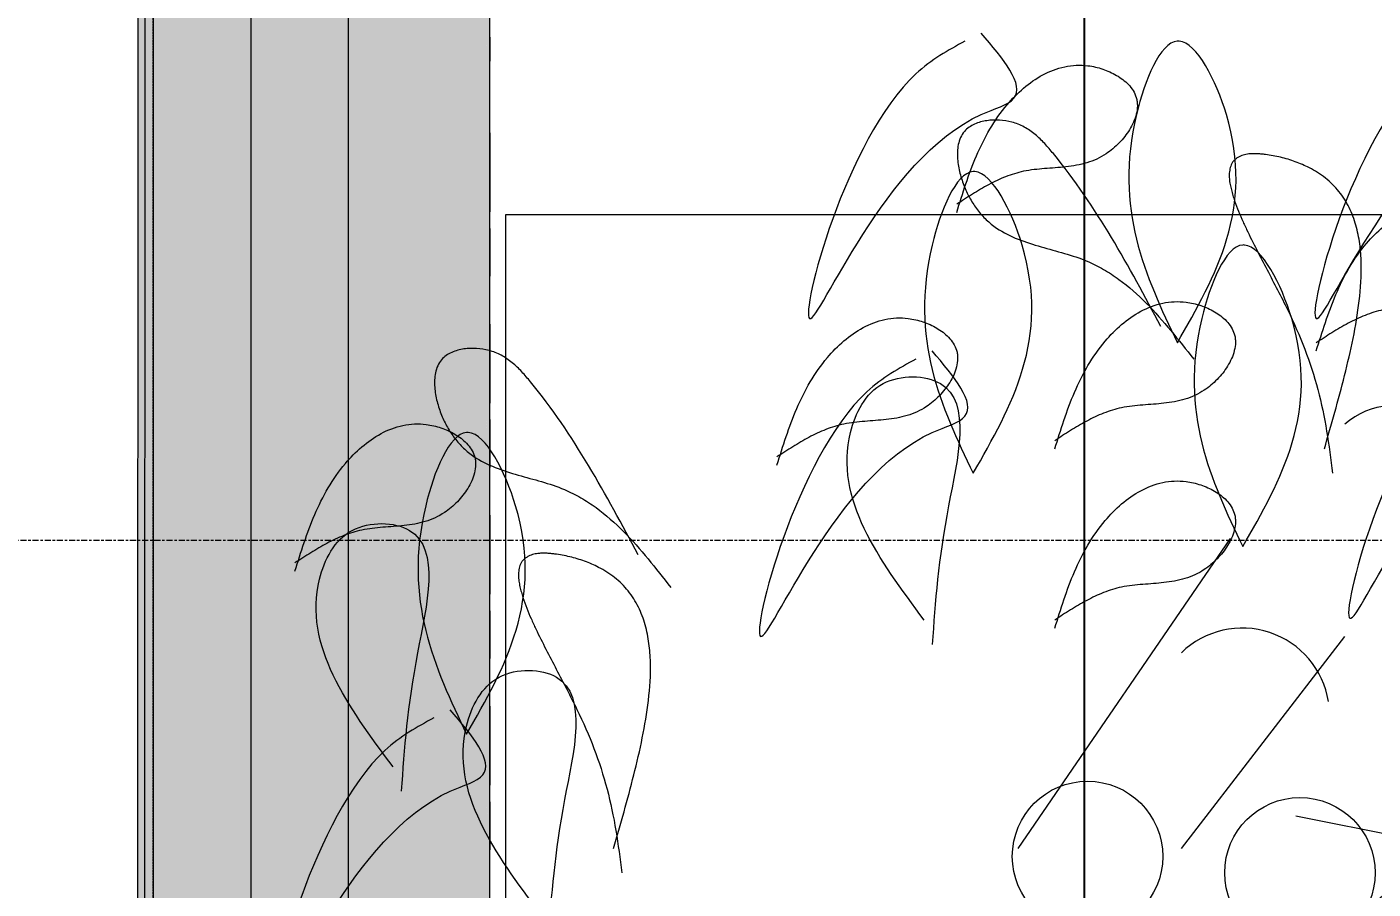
# Model space of a CAD drawing. Header units: millimetres. Extents: x 139864 to 546726, y 40253 to 3921401762.
# Drawn here: x 267571 to 268953, y 81589 to 82474 of the extents above; entities that cross this region are included whole.
import ezdxf

# ---------------------------------------------------------------- set-up
doc = ezdxf.new("R2010")
doc.units = ezdxf.units.MM
doc.linetypes.add('Centre', pattern=[12.5, 2.5, -1.875, 6.25, -1.875])
doc.linetypes.add('Démoli', pattern=[2.812, 1.875, -0.937])
for name, color, linetype, lineweight in [('AS-20_AXES-ET-FILES', 12, 'Centre', 9), ('AS-24_TRES-FIN', 9, 'Continuous', 9), ('AS-29_DEMOLITION', 5, 'Démoli', 13), ('AS-30_COTE-1', 1, 'Continuous', 5), ('AS-41_SANITAIRES', 9, 'Continuous', 9), ('AS-42_VEGETATION', 9, 'Continuous', 9)]:
    doc.layers.add(name, color=color, linetype=linetype, lineweight=lineweight)
doc.styles.add('Trebuchet MS_2', font='trebuc.ttf', dxfattribs={"height": 165})
doc.dimstyles.new('Cotes_linéaires', dxfattribs={"dimscale": 304.8, "dimtxt": 170.1069, "dimasz": 0.615157, "dimexe": 0.492126, "dimexo": 0.0625, "dimgap": 0.049213, "dimtad": 1, "dimdec": 0, "dimlfac": 0.1, "dimzin": 0, "dimdsep": 46, "dimtxsty": 'Trebuchet MS_2', "dimblk1": 'OBLIQUE', "dimblk2": 'OBLIQUE', "dimsah": 1, "dimcen": 0.09, "dimdle": 0.246063, "dimazin": 0, "dimtfac": 1, "dimtdec": 4, "dimtix": 1, "dimtmove": 0, "dimatfit": 3, "dimfxl": 0, "dimtvp": 1, "dimtolj": 1, "dimtzin": 0, "dimarcsym": 0})

# ---------------------------------------------------------------- blocks, each defined once
blk = doc.blocks.new('Bamboo_powder_1_ - Bamboo_powder_1_-579570-12_ Niveau 12 -  BAT BUREAUX')
at = {"layer": 'AS-42_VEGETATION', "color": 8}
for p, q in [((-194.8, 197), (23.2, 515.1)), ((-27.1, 197), (140.6, 414.6)), ((90.3, 230.5), (425.7, 163.6))]:
    blk.add_line(p, q, dxfattribs=at)
for centre in [(-123.5, 188.7), (94.5, 171.9)]:
    blk.add_circle(centre, 77.2, dxfattribs=at)
for centre, radius, start, end in [((189.9, 577.3), 73.9, 337.1115, 131.9159), ((35.3, 333.5), 89.6, 9.075, 134.1203)]:
    blk.add_arc(centre, radius, start, end, dxfattribs=at)
for points, knots in [([(-249.3, 1025.6), (-266.5, 1016.2), (-361.5, 964.6), (-465.5, 566.6), (-322.7, 929.1), (-176.3, 967.5), (-210.1, 1007.4), (-232.6, 1033.9)], [0, 0, 0, 0, 68.487845, 378.701334, 688.629593, 731.112627, 815.982069, 815.982069, 815.982069, 815.982069]), ([(-29.5, 1025.6), (-30.1, 1025.6), (-48.5, 1025.7), (-108.4, 878), (-63.9, 784.5), (-31.3, 715.9)], [370.894655, 370.894655, 370.894655, 370.894655, 374.291113, 471.989835, 741.78931, 741.78931, 741.78931, 741.78931]), ([(-31.3, 715.9), (8.3, 785), (62.5, 879.2), (-11.3, 1024.2), (-29.5, 1025.6)], [0, 0, 0, 0, 271.634227, 370.894655, 370.894655, 370.894655, 370.894655]), ([(270.5, 1025.6), (253.4, 1016.2), (158.4, 964.6), (54.4, 566.6), (197.2, 929.1), (343.5, 967.5), (309.8, 1007.4), (287.3, 1033.9)], [0, 0, 0, 0, 68.487845, 378.701334, 688.629593, 731.112627, 815.982069, 815.982069, 815.982069, 815.982069]), ([(-257.7, 849.8), (-254.7, 859.6), (-248.6, 879.2), (-238, 908), (-224.4, 935.6), (-208, 959.1), (-189.6, 977.9), (-169.9, 991.9), (-151, 999.2), (-135, 1001.2), (-121.8, 1000.7), (-107.8, 997.4), (-93.5, 991), (-83, 983.3), (-76.5, 975), (-73.6, 969), (-72.5, 963.6), (-72.1, 957.8), (-73.6, 947.6), (-79.8, 934.4), (-88.8, 923), (-97.3, 915.1), (-104.8, 909.4), (-113.8, 904.4), (-127.5, 899.2), (-145.6, 896.2), (-167.5, 894.9), (-185.2, 893.2), (-198.5, 889.7), (-210.6, 885.5), (-225.1, 878.5), (-241.6, 868.7), (-252.3, 861.7), (-257.7, 858.2)], [0, 0, 0, 0, 0.114208, 0.228417, 0.342625, 0.456833, 0.546121, 0.635408, 0.724695, 0.769339, 0.813983, 0.87156, 0.929136, 0.986713, 1.015502, 1.04429, 1.06037, 1.076449, 1.108609, 1.172927, 1.237245, 1.269405, 1.301564, 1.342298, 1.383031, 1.464499, 1.545966, 1.627434, 1.663149, 1.698864, 1.770294, 1.841724, 1.913154, 1.913154, 1.913154, 1.913154]), ([(-48.1, 732.7), (-64.5, 763.4), (-97.5, 825), (-138.9, 887), (-167.3, 920.6), (-177, 930.1), (-188.2, 937.9), (-200.8, 942.9), (-211.7, 944.6), (-220.4, 944.7), (-226.8, 944.1), (-233.2, 942.8), (-239.4, 940.6), (-245.2, 937.4), (-250.3, 932.9), (-254.1, 926.8), (-256.4, 919.5), (-257.2, 912.1), (-256.9, 902.2), (-254.7, 890), (-250.2, 876.2), (-244.1, 863.6), (-236.7, 852.2), (-227.6, 842), (-214, 831.1), (-195, 821.7), (-171.2, 814.4), (-147.2, 808), (-125.4, 801), (-106.8, 791.7), (-85.8, 777.9), (-62.4, 757), (-37.7, 728.7), (-22.3, 709), (-14.5, 699.2)], [0, 0, 0, 0, 0.389406, 0.778812, 0.829321, 0.879831, 0.93034, 0.98085, 1.028865, 1.052873, 1.076881, 1.100889, 1.124897, 1.148904, 1.172912, 1.200489, 1.228066, 1.255643, 1.28322, 1.338374, 1.393528, 1.444017, 1.494505, 1.544994, 1.595482, 1.68786, 1.780238, 1.872615, 1.964993, 2.034763, 2.104532, 2.244072, 2.383611, 2.52315, 2.52315, 2.52315, 2.52315]), ([(119.6, 607.1), (126.8, 632.1), (137.6, 669.7), (149.5, 720.4), (156, 758.9), (158.2, 791.5), (156.3, 817.5), (152.5, 836.7), (145.6, 855.1), (135.1, 871.7), (121.1, 885.6), (107.8, 894), (97.1, 899), (89.8, 901.9), (82.3, 904.4), (74.7, 906.5), (67, 908.1), (60.5, 909.1), (55.3, 909.7), (51.3, 910), (47.4, 910.1), (42.8, 910), (37.7, 909.2), (33, 907.5), (29.5, 905.4), (27.3, 903.6), (25.4, 901.4), (24, 898.8), (23, 896.1), (22.4, 893.1), (22, 890.2), (21.9, 886.2), (22.3, 881.4), (23.4, 875.7), (24.9, 870.1), (27.1, 862.7), (30.4, 853.6), (34.9, 842.9), (41.4, 828.8), (50.1, 811.5), (60.8, 790.9), (71.6, 770.3), (85.2, 743.6), (100.2, 709.8), (113.6, 668.2), (122.5, 625.4), (126.2, 596.5), (128, 582)], [0, 0, 0, 0, 0.290418, 0.435628, 0.580837, 0.726046, 0.798651, 0.871255, 0.94386, 1.016464, 1.089069, 1.161674, 1.190957, 1.22024, 1.249524, 1.278807, 1.308091, 1.337374, 1.352016, 1.366658, 1.3813, 1.395941, 1.417523, 1.439104, 1.449895, 1.460686, 1.471477, 1.482267, 1.493058, 1.503849, 1.51464, 1.52543, 1.547012, 1.568593, 1.590175, 1.611756, 1.654919, 1.698082, 1.741245, 1.827571, 1.913898, 2.000224, 2.08655, 2.248995, 2.411441, 2.573886, 2.736332, 2.736332, 2.736332, 2.736332]), ([(-239.1, 891.7), (-239.7, 891.7), (-258.1, 891.8), (-318, 744.1), (-273.6, 650.6), (-240.9, 582)], [370.894655, 370.894655, 370.894655, 370.894655, 374.291112, 471.989834, 741.78931, 741.78931, 741.78931, 741.78931]), ([(-240.9, 582), (-201.3, 651.1), (-147.2, 745.3), (-221, 890.3), (-239.1, 891.7)], [0, 0, 0, 0, 271.634227, 370.894655, 370.894655, 370.894655, 370.894655]), ([(111.2, 707.6), (114.3, 717.3), (120.4, 736.9), (131, 765.7), (144.5, 793.4), (160.9, 816.8), (179.4, 835.6), (199.1, 849.6), (217.9, 856.9), (233.9, 859), (247.2, 858.4), (261.2, 855.1), (275.4, 848.7), (285.9, 841), (292.4, 832.8), (295.3, 826.7), (296.5, 821.4), (296.8, 815.5), (295.4, 805.3), (289.1, 792.1), (280.1, 780.7), (271.7, 772.8), (264.1, 767.1), (255.2, 762.1), (241.4, 756.9), (223.3, 753.9), (201.5, 752.7), (183.7, 750.9), (170.4, 747.5), (158.3, 743.2), (143.8, 736.2), (127.3, 726.4), (116.6, 719.4), (111.2, 715.9)], [0, 0, 0, 0, 0.114208, 0.228417, 0.342625, 0.456833, 0.546121, 0.635408, 0.724695, 0.769339, 0.813983, 0.87156, 0.929136, 0.986713, 1.015502, 1.04429, 1.06037, 1.076449, 1.108609, 1.172927, 1.237245, 1.269405, 1.301564, 1.342298, 1.383031, 1.464499, 1.545966, 1.627434, 1.663149, 1.698864, 1.770294, 1.841724, 1.913154, 1.913154, 1.913154, 1.913154]), ([(37.6, 816.3), (37, 816.4), (18.6, 816.5), (-41.3, 668.8), (3.1, 575.3), (35.8, 506.7)], [370.894655, 370.894655, 370.894655, 370.894655, 374.291113, 471.989835, 741.78931, 741.78931, 741.78931, 741.78931]), ([(35.8, 506.7), (75.4, 575.7), (129.5, 670), (55.7, 815), (37.6, 816.3)], [0, 0, 0, 0, 271.634227, 370.894655, 370.894655, 370.894655, 370.894655]), ([(-157.1, 607.1), (-154, 616.9), (-148, 636.4), (-137.3, 665.3), (-123.8, 692.9), (-107.4, 716.4), (-89, 735.2), (-69.2, 749.2), (-50.4, 756.5), (-34.4, 758.5), (-21.2, 758), (-7.1, 754.7), (7.1, 748.3), (17.6, 740.6), (24.1, 732.3), (27, 726.3), (28.2, 720.9), (28.5, 715.1), (27, 704.9), (20.8, 691.7), (11.8, 680.3), (3.3, 672.4), (-4.2, 666.7), (-13.1, 661.7), (-26.9, 656.5), (-45, 653.5), (-66.8, 652.2), (-84.6, 650.4), (-97.9, 647), (-110, 642.8), (-124.5, 635.8), (-141, 626), (-151.7, 619), (-157.1, 615.5)], [0, 0, 0, 0, 0.114208, 0.228417, 0.342625, 0.456833, 0.546121, 0.635408, 0.724695, 0.769339, 0.813983, 0.87156, 0.929136, 0.986713, 1.015502, 1.04429, 1.06037, 1.076449, 1.108609, 1.172927, 1.237245, 1.269405, 1.301564, 1.342298, 1.383031, 1.464499, 1.545966, 1.627434, 1.663149, 1.698864, 1.770294, 1.841724, 1.913154, 1.913154, 1.913154, 1.913154]), ([(-442.2, 590.4), (-439.1, 600.2), (-433, 619.7), (-422.4, 648.6), (-408.9, 676.2), (-392.5, 699.6), (-374, 718.4), (-354.3, 732.4), (-335.5, 739.8), (-319.5, 741.8), (-306.3, 741.2), (-292.2, 737.9), (-278, 731.6), (-267.5, 723.8), (-261, 715.6), (-258.1, 709.5), (-256.9, 704.2), (-256.6, 698.4), (-258.1, 688.1), (-264.3, 674.9), (-273.3, 663.6), (-281.8, 655.6), (-289.3, 649.9), (-298.2, 644.9), (-312, 639.8), (-330.1, 636.8), (-351.9, 635.5), (-369.7, 633.7), (-383, 630.3), (-395.1, 626), (-409.6, 619.1), (-426.1, 609.3), (-436.8, 602.3), (-442.2, 598.8)], [0, 0, 0, 0, 0.114208, 0.228417, 0.342625, 0.456833, 0.546121, 0.635408, 0.724695, 0.769339, 0.813983, 0.87156, 0.929136, 0.986713, 1.015502, 1.04429, 1.06037, 1.076449, 1.108609, 1.172927, 1.237245, 1.269405, 1.301564, 1.342298, 1.383031, 1.464499, 1.545966, 1.627434, 1.663149, 1.698864, 1.770294, 1.841724, 1.913154, 1.913154, 1.913154, 1.913154]), ([(304.2, 716), (287.1, 706.7), (192.7, 655.4), (89.3, 259.8), (231.3, 620.1), (376.7, 658.3), (343.2, 697.9), (320.9, 724.3)], [0, 0, 0, 0, 68.487845, 378.701333, 688.629593, 731.112626, 815.982069, 815.982069, 815.982069, 815.982069]), ([(-584.7, 498.3), (-601.2, 529.1), (-634.1, 590.7), (-675.5, 652.7), (-703.9, 686.3), (-713.7, 695.8), (-724.9, 703.6), (-737.4, 708.6), (-748.4, 710.2), (-757, 710.3), (-763.5, 709.8), (-769.8, 708.4), (-776.1, 706.3), (-781.8, 703.1), (-786.9, 698.6), (-790.7, 692.4), (-793, 685.2), (-793.8, 677.8), (-793.6, 667.9), (-791.4, 655.6), (-786.8, 641.9), (-780.8, 629.2), (-773.3, 617.9), (-764.2, 607.7), (-750.7, 596.7), (-731.6, 587.4), (-707.8, 580), (-683.8, 573.7), (-662.1, 566.6), (-643.4, 557.3), (-622.5, 543.6), (-599.1, 522.6), (-574.3, 494.4), (-558.9, 474.7), (-551.2, 464.8)], [0, 0, 0, 0, 0.389406, 0.778812, 0.829321, 0.879831, 0.93034, 0.98085, 1.028865, 1.052873, 1.076881, 1.100889, 1.124897, 1.148904, 1.172912, 1.200489, 1.228066, 1.255643, 1.28322, 1.338374, 1.393528, 1.444017, 1.494505, 1.544994, 1.595482, 1.68786, 1.780238, 1.872615, 1.964993, 2.034763, 2.104532, 2.244072, 2.383611, 2.52315, 2.52315, 2.52315, 2.52315]), ([(-299.6, 699.2), (-316.8, 689.8), (-411.8, 638.2), (-515.8, 240.2), (-373, 602.7), (-226.6, 641.1), (-260.4, 681), (-282.9, 707.6)], [0, 0, 0, 0, 68.487845, 378.701333, 688.629593, 731.112627, 815.982069, 815.982069, 815.982069, 815.982069]), ([(-291.2, 431.4), (-337.4, 493.5), (-396.9, 573.7), (-341.6, 684.2), (-234.9, 681.8), (-273.9, 531.4), (-279.8, 449.7), (-282.9, 406.3)], [0, 0, 0, 0, 234.323456, 302.761392, 369.283026, 511.876369, 674.239163, 674.239163, 674.239163, 674.239163]), ([(-936.9, 481.6), (-933.8, 491.4), (-927.8, 510.9), (-917.1, 539.8), (-903.6, 567.4), (-887.2, 590.8), (-868.8, 609.6), (-849.1, 623.6), (-830.2, 631), (-814.2, 633), (-801, 632.4), (-786.9, 629.1), (-772.7, 622.8), (-762.2, 615), (-755.7, 606.8), (-752.8, 600.7), (-751.6, 595.4), (-751.3, 589.6), (-752.8, 579.3), (-759, 566.1), (-768, 554.8), (-776.5, 546.8), (-784, 541.1), (-792.9, 536.1), (-806.7, 531), (-824.8, 528), (-846.6, 526.7), (-864.4, 524.9), (-877.7, 521.5), (-889.8, 517.2), (-904.3, 510.3), (-920.8, 500.5), (-931.5, 493.5), (-936.9, 490)], [0, 0, 0, 0, 0.114208, 0.228417, 0.342625, 0.456833, 0.546121, 0.635408, 0.724695, 0.769339, 0.813983, 0.87156, 0.929136, 0.986713, 1.015502, 1.04429, 1.06037, 1.076449, 1.108609, 1.172927, 1.237245, 1.269405, 1.301564, 1.342298, 1.383031, 1.464499, 1.545966, 1.627434, 1.663149, 1.698864, 1.770294, 1.841724, 1.913154, 1.913154, 1.913154, 1.913154]), ([(-759, 623.9), (-759.6, 623.9), (-778, 624), (-837.9, 476.3), (-793.4, 382.8), (-760.8, 314.2)], [370.894655, 370.894655, 370.894655, 370.894655, 374.291112, 471.989834, 741.78931, 741.78931, 741.78931, 741.78931]), ([(-760.8, 314.2), (-721.2, 383.2), (-667, 477.5), (-740.8, 622.5), (-759, 623.9)], [0, 0, 0, 0, 271.634227, 370.894655, 370.894655, 370.894655, 370.894655]), ([(-157.1, 423), (-154, 432.8), (-148, 452.3), (-137.3, 481.2), (-123.8, 508.8), (-107.4, 532.2), (-89, 551.1), (-69.2, 565), (-50.4, 572.4), (-34.4, 574.4), (-21.2, 573.9), (-7.1, 570.5), (7.1, 564.2), (17.6, 556.5), (24.1, 548.2), (27, 542.2), (28.2, 536.8), (28.5, 531), (27, 520.7), (20.8, 507.5), (11.8, 496.2), (3.3, 488.2), (-4.2, 482.5), (-13.1, 477.6), (-26.9, 472.4), (-45, 469.4), (-66.8, 468.1), (-84.6, 466.3), (-97.9, 462.9), (-110, 458.6), (-124.5, 451.7), (-141, 441.9), (-151.7, 434.9), (-157.1, 431.4)], [0, 0, 0, 0, 0.114208, 0.228417, 0.342625, 0.456833, 0.546121, 0.635408, 0.724695, 0.769339, 0.813983, 0.87156, 0.929136, 0.986713, 1.015502, 1.04429, 1.06037, 1.076449, 1.108609, 1.172927, 1.237245, 1.269405, 1.301564, 1.342298, 1.383031, 1.464499, 1.545966, 1.627434, 1.663149, 1.698864, 1.770294, 1.841724, 1.913154, 1.913154, 1.913154, 1.913154]), ([(-836.3, 280.7), (-882.4, 342.8), (-941.9, 423.1), (-886.6, 533.5), (-779.9, 531.2), (-818.9, 380.7), (-824.8, 299.1), (-827.9, 255.6)], [0, 0, 0, 0, 234.323456, 302.761392, 369.283025, 511.876369, 674.239163, 674.239163, 674.239163, 674.239163]), ([(-609.9, 197), (-602.7, 222.1), (-591.9, 259.6), (-580, 310.3), (-573.5, 348.8), (-571.3, 381.4), (-573.2, 407.4), (-577, 426.6), (-583.8, 445), (-594.4, 461.7), (-608.4, 475.5), (-621.7, 483.9), (-632.3, 488.9), (-639.7, 491.8), (-647.2, 494.3), (-654.8, 496.4), (-662.5, 498), (-669, 499), (-674.2, 499.6), (-678.1, 499.9), (-682.1, 500), (-686.7, 499.9), (-691.8, 499.1), (-696.5, 497.4), (-699.9, 495.3), (-702.2, 493.5), (-704.1, 491.3), (-705.5, 488.7), (-706.5, 486), (-707.1, 483.1), (-707.4, 480.1), (-707.6, 476.2), (-707.1, 471.3), (-706.1, 465.6), (-704.6, 460), (-702.4, 452.6), (-699.1, 443.5), (-694.6, 432.8), (-688.1, 418.7), (-679.4, 401.4), (-668.7, 380.8), (-657.9, 360.3), (-644.3, 333.5), (-629.3, 299.7), (-615.9, 258.1), (-607, 215.3), (-603.3, 186.4), (-601.5, 171.9)], [0, 0, 0, 0, 0.290418, 0.435628, 0.580837, 0.726046, 0.798651, 0.871255, 0.94386, 1.016464, 1.089069, 1.161674, 1.190957, 1.22024, 1.249524, 1.278807, 1.308091, 1.337374, 1.352016, 1.366658, 1.3813, 1.395941, 1.417523, 1.439104, 1.449895, 1.460686, 1.471477, 1.482267, 1.493058, 1.503849, 1.51464, 1.52543, 1.547012, 1.568593, 1.590175, 1.611756, 1.654919, 1.698082, 1.741245, 1.827571, 1.913898, 2.000224, 2.08655, 2.248995, 2.411441, 2.573886, 2.736332, 2.736332, 2.736332, 2.736332]), ([(-685.3, 130.1), (-731.4, 192.2), (-791, 272.4), (-735.7, 382.9), (-629, 380.5), (-668, 230.1), (-673.8, 148.4), (-677, 105)], [0, 0, 0, 0, 234.323456, 302.761391, 369.283025, 511.876369, 674.239163, 674.239163, 674.239163, 674.239163]), ([(-794.3, 330.9), (-811.5, 321.6), (-906.5, 270), (-1010.5, -128), (-867.7, 234.5), (-721.4, 272.9), (-755.1, 312.8), (-777.6, 339.3)], [0, 0, 0, 0, 68.487845, 378.701333, 688.629593, 731.112627, 815.982069, 815.982069, 815.982069, 815.982069]), ([(111.2, 21.3), (114.3, 31.1), (120.4, 50.6), (131, 79.5), (144.5, 107.1), (160.9, 130.5), (179.4, 149.3), (199.1, 163.3), (217.9, 170.7), (233.9, 172.7), (247.2, 172.1), (261.2, 168.8), (275.4, 162.5), (285.9, 154.7), (292.4, 146.5), (295.3, 140.4), (296.5, 135.1), (296.8, 129.3), (295.4, 119), (289.1, 105.8), (280.1, 94.5), (271.7, 86.5), (264.1, 80.8), (255.2, 75.8), (241.4, 70.7), (223.3, 67.7), (201.5, 66.4), (183.7, 64.6), (170.4, 61.2), (158.3, 56.9), (143.8, 50), (127.3, 40.2), (116.6, 33.2), (111.2, 29.7)], [0, 0, 0, 0, 0.114208, 0.228417, 0.342625, 0.456833, 0.546121, 0.635408, 0.724695, 0.769339, 0.813983, 0.87156, 0.929136, 0.986713, 1.015502, 1.04429, 1.06037, 1.076449, 1.108609, 1.172927, 1.237245, 1.269405, 1.301564, 1.342298, 1.383031, 1.464499, 1.545966, 1.627434, 1.663149, 1.698864, 1.770294, 1.841724, 1.913154, 1.913154, 1.913154, 1.913154])]:
    blk.add_open_spline(points, degree=3, knots=knots, dxfattribs=at)
blk = doc.blocks.new('Appareils sanitaires 6 - Appareils sanitaires 1-9524765-12_ Niveau 12 -  BAT BUREAUX')
at = {"layer": 'AS-41_SANITAIRES'}
for p, q in [((531505.8, 91704), (530105.8, 91704)), ((530105.8, 91704), (530105.8, 90304))]:
    blk.add_line(p, q, dxfattribs=at)
blk = doc.blocks.new('corniche2 - corniche-9525258-12_ Niveau 12 -  BAT BUREAUX')
at = {"layer": 'AS-41_SANITAIRES'}
for points in [[(522701.3, 72513.9), (522708.5, 72518.1), (522708.5, 98450.3), (522702.2, 98461.2), (522701.3, 72518.1)], [(522708.5, 72518.1), (523058.7, 72722.7), (523059.2, 87856.3), (523016.1, 87851.7), (523017.7, 88051.7), (523059.2, 88051.7), (523059.5, 97849.7), (522709.4, 98448.8), (522708.6, 72722.7)]]:
    blk.add_hatch(color=256, dxfattribs=at).paths.add_polyline_path(points, flags=0)
h = blk.add_hatch(color=256, dxfattribs=at)
h.paths.add_polyline_path([(523059.1, 87175.7), (523059.5, 87172.1), (523061.1, 87155.9)], flags=0)
h.paths.add_polyline_path([(523059.1, 87077.5), (523059.5, 87074.5), (523061, 87062)], flags=0)
h.paths.add_polyline_path([(523059.1, 86979.4), (523059.5, 86975.8), (523061.1, 86959.7)], flags=0)
h.paths.add_polyline_path([(523059.1, 86881.2), (523059.5, 86878.1), (523061, 86865.8)], flags=0)
h.paths.add_polyline_path([(523059.1, 86783), (523059.5, 86779.4), (523061.1, 86763.5)], flags=0)
h.paths.add_polyline_path([(523059.1, 86684.9), (523059.5, 86681.8), (523060.9, 86669.6)], flags=0)
h.paths.add_polyline_path([(523059.1, 86586.7), (523059.5, 86583), (523061.1, 86567.3)], flags=0)
h.paths.add_polyline_path([(523059.1, 86488.6), (523059.5, 86485.4), (523060.9, 86473.4)], flags=0)
h.paths.add_polyline_path([(523059.1, 86390.4), (523059.5, 86386.7), (523061.1, 86371)], flags=0)
h.paths.add_polyline_path([(523059.1, 86292.3), (523059.5, 86289.1), (523060.9, 86277.1)], flags=0)
h.paths.add_polyline_path([(523059.1, 86194.1), (523059.5, 86190.3), (523061.1, 86174.8)], flags=0)
h.paths.add_polyline_path([(523059.1, 86096), (523059.5, 86092.8), (523060.9, 86080.9)], flags=0)
h.paths.add_polyline_path([(523059.1, 85997.8), (523059.5, 85994), (523061.1, 85978.6)], flags=0)
h.paths.add_polyline_path([(523059.1, 85899.7), (523059.5, 85896.4), (523060.9, 85884.7)], flags=0)
h.paths.add_polyline_path([(523059.1, 85801.5), (523059.5, 85797.6), (523061, 85782.4)], flags=0)
h.paths.add_polyline_path([(523059.1, 85703.4), (523059.5, 85700.1), (523060.9, 85688.5)], flags=0)
h.paths.add_polyline_path([(523059.1, 85605.2), (523059.5, 85601.3), (523061, 85586.2)], flags=0)
h.paths.add_polyline_path([(523059.1, 85507.1), (523059.5, 85503.7), (523060.9, 85492.3)], flags=0)
h.paths.add_polyline_path([(523059.1, 85408.9), (523059.5, 85404.9), (523061, 85390)], flags=0)
h.paths.add_polyline_path([(523059.1, 85212.6), (523059.5, 85208.6), (523061, 85193.8)], flags=0)
h.paths.add_polyline_path([(523059.1, 85016.3), (523059.5, 85012.2), (523061, 84997.6)], flags=0)
h.paths.add_polyline_path([(523059.1, 84820), (523059.5, 84815.9), (523061, 84801.3)], flags=0)
h.paths.add_polyline_path([(523059, 84623.7), (523059.5, 84619.5), (523061, 84605.1)], flags=0)
h.paths.add_polyline_path([(523059, 84231.1), (523059.5, 84226.8), (523061, 84212.7)], flags=0)
h.paths.add_polyline_path([(523059, 84034.8), (523059.5, 84030.4), (523061, 84016.5)], flags=0)
h.paths.add_polyline_path([(523059, 83838.5), (523059.5, 83834.1), (523061, 83820.3)], flags=0)
h.paths.add_polyline_path([(523059, 83642.2), (523059.5, 83637.7), (523060.9, 83624.1)], flags=0)
h.paths.add_polyline_path([(523059, 83445.9), (523059.5, 83441.4), (523060.9, 83427.8)], flags=0)
h.paths.add_polyline_path([(523059, 83249.6), (523059.5, 83245), (523060.9, 83231.6)], flags=0)
h.paths.add_polyline_path([(523059, 83053.3), (523059.5, 83048.7), (523060.9, 83035.4)], flags=0)
h.paths.add_polyline_path([(523059, 82856.9), (523059.5, 82852.3), (523060.9, 82839.2)], flags=0)
h.paths.add_polyline_path([(523059, 82660.6), (523059.5, 82656), (523060.9, 82643)], flags=0)
h.paths.add_polyline_path([(523059, 82464.3), (523059.5, 82459.6), (523060.9, 82446.7)], flags=0)
h.paths.add_polyline_path([(523059, 82268), (523059.5, 82263.3), (523060.9, 82250.5)], flags=0)
h.paths.add_polyline_path([(523059, 82071.7), (523059.5, 82066.9), (523060.9, 82054.3)], flags=0)
h.paths.add_polyline_path([(523059, 81875.4), (523059.5, 81870.6), (523060.9, 81858.1)], flags=0)
h.paths.add_polyline_path([(523059, 81679.1), (523059.5, 81674.2), (523060.8, 81661.9)], flags=0)
h.paths.add_polyline_path([(523058.9, 81482.8), (523059.5, 81477.9), (523060.8, 81465.6)], flags=0)
h.paths.add_polyline_path([(523058.9, 81286.5), (523059.5, 81281.5), (523060.8, 81269.4)], flags=0)
h.paths.add_polyline_path([(523058.9, 81090.2), (523059.5, 81085.2), (523060.8, 81073.2)], flags=0)
h.paths.add_polyline_path([(523058.9, 80893.9), (523059.5, 80888.9), (523060.8, 80877)], flags=0)
h.paths.add_polyline_path([(523058.9, 80697.6), (523059.5, 80692.5), (523060.8, 80680.8)], flags=0)
h.paths.add_polyline_path([(523058.9, 80501.3), (523059.5, 80496.2), (523060.8, 80484.5)], flags=0)
h.paths.add_polyline_path([(523058.7, 72722.7), (523062.8, 72725.4), (523062.8, 72823.3), (523062.5, 87857), (523059.2, 87856.3), (523058.7, 72723.3)], flags=0)
h.paths.add_polyline_path([(523059.3, 91985.1), (523059.6, 91981.7), (523061.3, 91965.2)], flags=0)
h.paths.add_polyline_path([(523059.3, 91887), (523059.6, 91883.5), (523061.3, 91867.1)], flags=0)
h.paths.add_polyline_path([(523059.3, 91788.8), (523059.6, 91785.4), (523061.3, 91769)], flags=0)
h.paths.add_polyline_path([(523059.3, 91690.7), (523059.6, 91687.3), (523061.3, 91670.9)], flags=0)
h.paths.add_polyline_path([(523059.3, 91592.5), (523059.6, 91589.2), (523061.3, 91572.8)], flags=0)
h.paths.add_polyline_path([(523059.3, 91494.4), (523059.6, 91491.1), (523061.2, 91474.7)], flags=0)
h.paths.add_polyline_path([(523059.3, 91396.2), (523059.6, 91393), (523061.2, 91376.6)], flags=0)
h.paths.add_polyline_path([(523059.2, 88746.1), (523059.5, 88743.1), (523061.1, 88726.9)], flags=0)
h.paths.add_polyline_path([(523059.2, 88549.8), (523059.5, 88546.8), (523061.1, 88530.7)], flags=0)
h.paths.add_polyline_path([(523059.2, 88353.5), (523059.5, 88350.4), (523061.1, 88334.6)], flags=0)
h.paths.add_polyline_path([(523063.3, 88051.4), (523062.8, 97844), (523059.5, 97849.7), (523059.2, 88051.4), (523063.2, 88051.4)], flags=0)
for p, q in [((522702.2, 98461.2), (522701.3, 72513.9)), ((522709.4, 98448.8), (522708.5, 72518.1)), ((523062.9, 72725.2), (523063.4, 87857.4)), ((523063.2, 82463.1), (523063.2, 82438.5)), ((523063.2, 82364.9), (523063.1, 82283.8)), ((523063.1, 82283.8), (523063.1, 82315.9)), ((523063.1, 82266.8), (523063.1, 82217.8)), ((523063.1, 82168.7), (523063.1, 82087.6)), ((523063.1, 82087.6), (523063.1, 82119.7)), ((523063.1, 82070.6), (523063.1, 82021.5)), ((523063.1, 81972.5), (523063.1, 81891.4)), ((523063.1, 81891.4), (523063.1, 81923.4)), ((523063.1, 81874.4), (523063.1, 81825.3)), ((523063.1, 81776.3), (523063.1, 81695.2)), ((523063.1, 81695.2), (523063.1, 81727.2)), ((523063.1, 81678.1), (523063.1, 81629.1))]:
    blk.add_line(p, q, dxfattribs=at)
blk = doc.blocks.new('_Oblique')
at = {"color": 0, "linetype": 'ByBlock', "lineweight": -2}
blk.add_line((-0.5, -0.5), (0.5, 0.5), dxfattribs=at)
blk = doc.blocks.new('DIMBLOCK6-12_ Niveau 12 -  BAT BUREAUX')
at = {"layer": 'AS-30_COTE-1', "color": 0, "lineweight": -2, "transparency": 16777216}
for p, q in [((268656.7, 72506.8), (268656.7, 98347.9)), ((268600.8, 98272.9), (268806.7, 98272.9)), ((268600.8, 72581.8), (268806.7, 72581.8))]:
    blk.add_line(p, q, dxfattribs=at)
at = {"layer": 'Defpoints', "color": 0, "transparency": 16777216}
for p in [(268581.7, 98272.9), (268656.7, 98272.9), (268581.7, 72581.8)]:
    blk.add_point(p, dxfattribs=at)
at = {"layer": 'AS-30_COTE-1', "color": 0, "lineweight": -2, "transparency": 16777216, "xscale": 187.5, "yscale": 187.5, "zscale": 187.5}
for p, rotation in [((268656.7, 98272.9), 90), ((268656.7, 72581.8), 270)]:
    blk.add_blockref('_Oblique', p, dxfattribs=dict(at, rotation=rotation))
at = {"layer": 'AS-30_COTE-1', "color": 0, "transparency": 16777216, "insert": (268557.5, 85427.4), "char_height": 165, "width": 581.247, "attachment_point": 5, "rotation": 90, "style": 'Trebuchet MS_2'}
blk.add_mtext('\\A1;2569', dxfattribs=at)
blk = doc.blocks.new('DIMBLOCK23-12_ Niveau 12 -  BAT BUREAUX')
at = {"layer": 'AS-30_COTE-1', "color": 0, "lineweight": -2, "transparency": 16777216}
for p, q in [((268217, 99362.7), (268317.9, 99542.3)), ((268179.1, 99448.3), (308413.3, 76840.3)), ((308320.5, 76828.2), (308421.4, 77007.8))]:
    blk.add_line(p, q, dxfattribs=at)
at = {"layer": 'Defpoints', "color": 0, "transparency": 16777216}
for p in [(268207.7, 99346.1), (308347.9, 76877), (308311.2, 76811.6)]:
    blk.add_point(p, dxfattribs=at)
at = {"layer": 'AS-30_COTE-1', "color": 0, "lineweight": -2, "transparency": 16777216, "xscale": 187.5, "yscale": 187.5, "zscale": 187.5}
for p, rotation in [((268244.5, 99411.5), 150.6679493154123), ((308347.9, 76877), 330.6679493154123)]:
    blk.add_blockref('_Oblique', p, dxfattribs=dict(at, rotation=rotation))
at = {"layer": 'AS-30_COTE-1', "color": 0, "transparency": 16777216, "insert": (288344.8, 88230.8), "char_height": 165, "width": 581.247, "attachment_point": 5, "rotation": 330.6679, "style": 'Trebuchet MS_2'}
blk.add_mtext('\\A1;4600', dxfattribs=at)

msp = doc.modelspace()

# ---------------------------------------------------------------- linework, layer by layer
at = {"layer": 'AS-20_AXES-ET-FILES'}
msp.add_line((263834.99883, 81946.74456), (281025.74229, 81946.74456), dxfattribs=at)
at = {"layer": 'AS-24_TRES-FIN'}
for p, q in [((267700.81053, 98444.03499), (267700.81053, 72523.40702)), ((267900.81053, 98444.03499), (267900.81053, 72410.7365)), ((267800.81053, 98272.85567), (267800.81053, 72581.84833))]:
    msp.add_line(p, q, dxfattribs=at)
at = {"layer": 'AS-29_DEMOLITION'}
msp.add_line((267700.81053, 72523.40702), (267700.81053, 98439.59609), dxfattribs=at)

# ---------------------------------------------------------------- block references
at = {"layer": 'AS-41_SANITAIRES'}
for name, p in [('corniche2 - corniche-9525258-12_ Niveau 12 -  BAT BUREAUX', (-255016.84136, 0)), ('Appareils sanitaires 6 - Appareils sanitaires 1-9524765-12_ Niveau 12 -  BAT BUREAUX', (-262043.44215, -9423.17811))]:
    msp.add_blockref(name, p, dxfattribs=at)
at = {"layer": 'AS-42_VEGETATION', "color": 8}
msp.add_blockref('Bamboo_powder_1_ - Bamboo_powder_1_-579570-12_ Niveau 12 -  BAT BUREAUX', (268783.15864, 81433.49119), dxfattribs=at)

# ---------------------------------------------------------------- dimensions: what is measured, and where the dimension line sits
at = {"layer": 'AS-30_COTE-1'}
for base, p1, p2, angle, override, picture, middle in [((308347.89176, 76877.01826), (268207.7127, 99346.14124), (308311.15149, 76811.6336), 330.66794932, {"dimpost": '<>', "dimfxl": 46000.976485}, 'DIMBLOCK23-12_ Niveau 12 -  BAT BUREAUX', (288344.77837, 88230.77355)), ((268656.73132, 98272.85567), (268581.73132, 72581.84833), (268581.73132, 98272.85567), 90, {"dimpost": '<>', "dimfxl": 25691.007335}, 'DIMBLOCK6-12_ Niveau 12 -  BAT BUREAUX', (268557.5091, 85427.352))]:
    dim = msp.add_linear_dim(base=base, p1=p1, p2=p2, angle=angle, dimstyle='Cotes_linéaires', override=override, dxfattribs=at)
    dim.commit()
    dim.dimension.update_dxf_attribs({"geometry": picture, "text_midpoint": middle})

doc.saveas('drawing.dxf')
